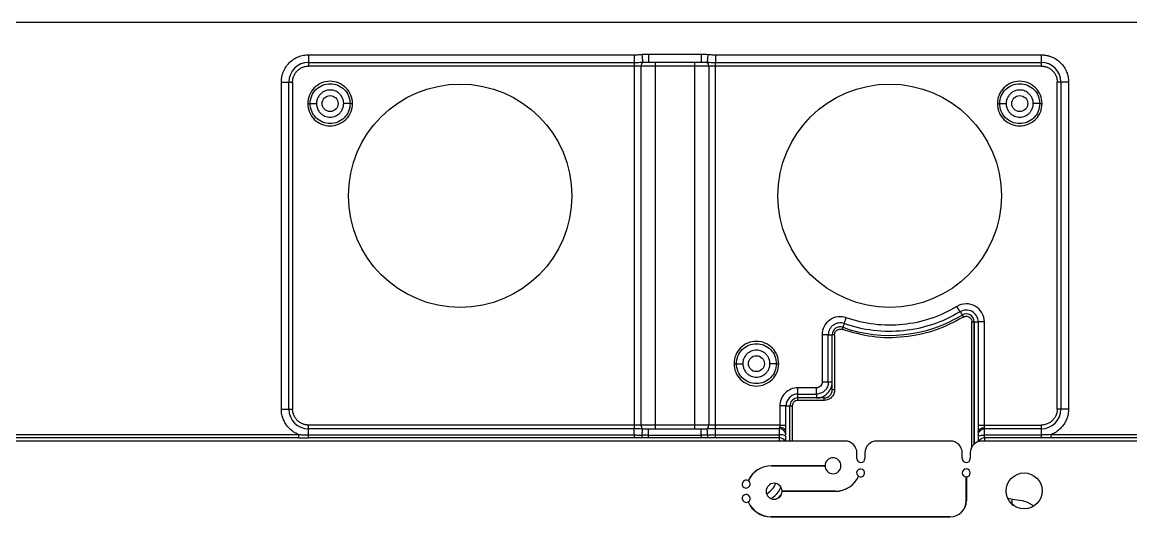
# Model space of a CAD drawing. Header units: millimetres. Extents: x -1 to 1576, y 30 to 633.
# Drawn here: x 791.5 to 930.4, y 571.3 to 633.3 of the extents above; entities that cross this region are included whole.
import ezdxf

# ---------------------------------------------------------------- set-up
doc = ezdxf.new("R2010")
doc.units = ezdxf.units.MM

msp = doc.modelspace()

# ---------------------------------------------------------------- linework, layer by layer
at = {"color": 7, "linetype": 'Continuous', "lineweight": 25}
for p, q in [((36.91, 633.28), (1518.3, 633.28)), ((827.35, 629.19), (868.16, 629.19)), ((827.35, 629.19), (827.35, 627.77)), ((827.35, 628.24), (868.16, 628.24)), ((868.16, 628.24), (868.16, 582.3)), ((869.9, 628.27), (869.95, 628.28)), ((869.95, 629.27), (876.57, 629.27)), ((869.95, 628.27), (876.57, 628.27)), ((870.78, 628.27), (870.78, 582.27)), ((875.74, 582.27), (875.74, 628.27)), ((878.36, 629.19), (919.17, 629.19)), ((878.36, 628.24), (919.17, 628.24)), ((878.36, 582.3), (878.36, 628.24)), ((919.17, 629.19), (919.17, 627.77)), ((919.17, 627.77), (827.35, 627.77)), ((869.04, 582.77), (869.04, 627.77)), ((877.49, 627.77), (877.49, 582.77)), ((823.94, 584.77), (823.94, 625.77)), ((823.94, 625.77), (825.35, 625.77)), ((824.88, 584.77), (824.88, 625.77)), ((825.35, 625.77), (825.35, 584.77)), ((922.59, 625.77), (921.17, 625.77)), ((921.17, 584.77), (921.17, 625.77)), ((921.64, 625.77), (921.64, 584.77)), ((922.59, 625.77), (922.59, 584.77)), ((909.25, 596.57), (909.41, 596.31)), ((894.31, 595.04), (894.21, 594.75)), ((910.47, 595.71), (910.77, 595.71)), ((910.47, 580.03), (910.47, 595.71)), ((910.77, 595.71), (910.77, 580.39)), ((910.77, 580.39), (910.77, 595.71)), ((911.26, 595.71), (911.26, 582.77)), ((912.04, 582.77), (912.04, 595.71)), ((891.71, 594.09), (891.71, 588.15)), ((892.48, 588.15), (892.48, 594.09)), ((892.97, 588.15), (892.97, 594.09)), ((892.97, 587.17), (892.97, 594.09)), ((893.27, 594.09), (892.97, 594.09)), ((893.27, 594.09), (893.27, 587.17)), ((890.99, 587.44), (888.67, 587.44)), ((888.67, 586.66), (890.99, 586.66)), ((893.27, 587.17), (892.97, 587.17)), ((886.41, 585.17), (886.41, 582.77)), ((887.18, 582.77), (887.18, 585.17)), ((887.67, 580.77), (887.67, 585.17)), ((887.67, 585.17), (887.97, 585.17)), ((887.97, 585.17), (887.97, 580.77)), ((888.67, 585.87), (888.67, 586.17)), ((891.97, 586.17), (888.67, 586.17)), ((891.97, 585.87), (888.67, 585.87)), ((891.97, 585.87), (891.97, 586.17)), ((823.94, 584.77), (825.35, 584.77)), ((922.59, 584.77), (921.17, 584.77)), ((827.35, 581.53), (827.35, 582.77)), ((886.41, 582.77), (827.35, 582.77)), ((868.16, 582.3), (827.35, 582.3)), ((869.95, 582.27), (869.9, 582.27)), ((876.57, 582.27), (869.95, 582.27)), ((876.62, 582.27), (876.57, 582.27)), ((886.37, 582.3), (878.36, 582.3)), ((886.37, 580.77), (886.37, 582.45)), ((912.04, 582.77), (919.17, 582.77)), ((912.07, 582.45), (912.07, 582.3)), ((919.17, 582.3), (912.07, 582.3)), ((919.17, 582.77), (919.17, 581.53)), ((894.57, 580.77), (775.28, 580.77)), ((783.94, 581.6), (826.09, 581.6)), ((826.09, 581.16), (783.94, 581.16)), ((827.35, 581.53), (868.16, 581.53)), ((868.16, 581.16), (827.35, 581.16)), ((869.95, 581.5), (876.57, 581.5)), ((876.57, 581.17), (869.95, 581.17)), ((878.36, 581.53), (886.37, 581.53)), ((886.37, 581.16), (878.36, 581.16)), ((887.17, 581.73), (887.17, 581.94)), ((907.77, 580.77), (898.57, 580.77)), ((911.28, 582.04), (911.29, 582.04)), ((1002.21, 580.77), (911.77, 580.77)), ((912.07, 581.53), (919.17, 581.53)), ((919.17, 581.16), (912.07, 581.16)), ((920.43, 581.6), (933.73, 581.6)), ((933.73, 581.16), (920.43, 581.16)), ((896.07, 578.57), (896.07, 579.27)), ((897.07, 579.27), (897.07, 578.57)), ((909.27, 578.57), (909.27, 579.27)), ((910.27, 579.27), (910.27, 578.57)), ((885.35, 577.68), (892.07, 577.68)), ((892.07, 577.67), (885.35, 577.67)), ((886.37, 577.67), (886.37, 577.68)), ((887.17, 577.67), (887.17, 577.68)), ((887.67, 577.67), (887.67, 577.68)), ((887.97, 577.68), (887.97, 577.67)), ((909.77, 573.27), (909.77, 576.27)), ((909.78, 576.27), (909.78, 573.27)), ((886.61, 574.1), (886.16, 573.59)), ((886.69, 574.48), (893.37, 574.48)), ((893.37, 574.47), (886.69, 574.47)), ((915, 573.62), (915.55, 573.48)), ((885.26, 571.28), (907.77, 571.28)), ((907.77, 571.27), (885.26, 571.27))]:
    msp.add_line(p, q, dxfattribs=at)
for centre, radius in [((846.35, 611.52), 14), ((900.17, 611.52), 14), ((917.03, 574.52), 2.25)]:
    msp.add_circle(centre, radius, dxfattribs=at)
at = {"color": 130}
for centre in [(830.05, 623.07), (916.47, 623.07), (883.47, 590.47)]:
    msp.add_circle(centre, 1, dxfattribs=at)
at = {"color": 7, "linetype": 'Continuous', "lineweight": 25}
for centre, radius, start, end in [((827.35, 625.77), 2.47, 90, 180), ((869.59, 627.85), 0.562, 132.435, 187.8232), ((876.93, 627.85), 0.562, 352.1767, 47.5651), ((919.17, 625.77), 2.47, 0, 90), ((900.17, 611.52), 17.5, 250.4192, 301.2706), ((909.77, 595.71), 1, 360, 121.2706), ((893.97, 594.09), 1, 70.4192, 180), ((891.97, 587.17), 1, 270, 0), ((888.67, 585.17), 1, 90, 180), ((827.35, 584.77), 2.47, 180, 270), ((919.17, 584.77), 2.47, 270, 360), ((869.59, 582.7), 0.562, 172.1767, 227.5651), ((876.93, 582.7), 0.562, 312.435, 7.8232), ((886.39, 581.52), 0.778, 1.7358, 91.6365), ((886.57, 580.24), 1.31, 62.3785, 98.557), ((886.39, 580.35), 0.811, 31.1156, 91.3816), ((894.57, 579.27), 1.5, 0, 90), ((898.57, 579.27), 1.5, 90, 180), ((907.77, 579.27), 1.5, 0, 90), ((911.77, 579.27), 1.5, 90, 180), ((893.07, 577.67), 1, 180.2864, 179.714), ((896.57, 578.57), 0.5, 180, 360), ((909.77, 578.57), 0.5, 180, 360), ((885.35, 574.47), 3.2, 90.0002, 155.3911), ((885.35, 574.47), 3.19, 90.0002, 155.4086), ((896.53, 576.77), 0.5, 240.4, 239.2487), ((909.77, 576.77), 0.5, 270.573, 269.427), ((882.19, 575.37), 0.5, 60.4208, 59.27), ((885.69, 574.47), 1, 0.2867, 359.7138), ((893.37, 577.67), 3.19, 270.0002, 335.4017), ((893.37, 577.67), 3.2, 270.0002, 335.3842), ((882.19, 573.57), 0.5, 300.7523, 299.6009), ((885.35, 574.47), 3.21, 204.6144, 268.4153), ((885.35, 574.47), 3.2, 204.597, 268.4128), ((907.77, 573.27), 2.01, 270, 0), ((907.77, 573.27), 1.99, 270, 0)]:
    msp.add_arc(centre, radius, start, end, dxfattribs=at)
for points, knots in [([(823.94, 625.77), (823.94, 625.83), (823.94, 625.96), (823.95, 626.14), (823.98, 626.32), (824.01, 626.5), (824.06, 626.68), (824.11, 626.86), (824.23, 627.19), (824.48, 627.66), (824.92, 628.2), (825.46, 628.65), (825.97, 628.91), (826.4, 629.06), (826.71, 629.13), (827.03, 629.18), (827.24, 629.18), (827.35, 629.19)], [0, 0, 0, 0, 0.034552, 0.068858, 0.103016, 0.137128, 0.171294, 0.205615, 0.240191, 0.37006, 0.500029, 0.629897, 0.759866, 0.820152, 0.879909, 0.939678, 1, 1, 1, 1]), ([(868.16, 629.19), (868.24, 629.19), (868.4, 629.19), (868.63, 629.2), (868.88, 629.23), (869.05, 629.24), (869.13, 629.25)], [0, 0, 0, 0, 0.2323707, 0.4852888, 0.7374116, 1, 1, 1, 1]), ([(868.16, 629.19), (868.16, 628.98), (868.16, 628.78), (868.16, 628.44), (868.16, 628.31), (868.16, 628.24)], [0, 0, 0, 0, 0.5, 0.5, 1, 1, 1, 1]), ([(869.13, 629.25), (869.19, 629.25), (869.31, 629.26), (869.5, 629.27), (869.72, 629.27), (869.87, 629.27), (869.95, 629.27)], [0, 0, 0, 0, 0.207871, 0.443757, 0.707773, 1, 1, 1, 1]), ([(869.13, 629.25), (869.15, 629.01), (869.17, 628.78), (869.2, 628.43), (869.21, 628.3), (869.21, 628.26)], [0, 0, 0, 0, 0.5, 0.5, 1, 1, 1, 1]), ([(869.95, 629.27), (869.95, 629.01), (869.95, 628.75), (869.95, 628.38), (869.95, 628.27), (869.95, 628.27)], [0, 0, 0, 0, 0.5, 0.5, 1, 1, 1, 1]), ([(876.57, 629.27), (876.72, 629.27), (877, 629.27), (877.27, 629.25), (877.39, 629.25)], [0, 0, 0, 0, 0.556213, 1, 1, 1, 1]), ([(876.57, 629.27), (876.57, 629.14), (876.57, 629.01), (876.57, 628.77), (876.57, 628.66), (876.57, 628.47), (876.57, 628.4), (876.57, 628.3), (876.57, 628.27), (876.57, 628.27)], [0, 0, 0, 0, 0.25, 0.25, 0.5, 0.5, 0.75, 0.75, 1, 1, 1, 1]), ([(877.39, 629.25), (877.37, 629.01), (877.35, 628.78), (877.32, 628.43), (877.31, 628.3), (877.31, 628.26)], [0, 0, 0, 0, 0.5, 0.5, 1, 1, 1, 1]), ([(877.39, 629.25), (877.47, 629.24), (877.64, 629.23), (877.89, 629.2), (878.13, 629.19), (878.28, 629.19), (878.36, 629.19)], [0, 0, 0, 0, 0.26275, 0.514851, 0.767475, 1, 1, 1, 1]), ([(878.36, 629.19), (878.36, 628.98), (878.36, 628.78), (878.36, 628.44), (878.36, 628.31), (878.36, 628.24)], [0, 0, 0, 0, 0.5, 0.5, 1, 1, 1, 1]), ([(919.17, 629.19), (919.23, 629.19), (919.36, 629.18), (919.54, 629.17), (919.72, 629.14), (919.9, 629.11), (920.08, 629.07), (920.25, 629.01), (920.59, 628.89), (921.06, 628.65), (921.6, 628.2), (922.05, 627.66), (922.31, 627.15), (922.46, 626.73), (922.53, 626.41), (922.58, 626.1), (922.58, 625.88), (922.59, 625.77)], [0, 0, 0, 0, 0.034552, 0.068858, 0.103016, 0.137128, 0.171294, 0.205615, 0.240191, 0.37006, 0.500029, 0.629897, 0.759866, 0.820152, 0.879909, 0.939678, 1, 1, 1, 1]), ([(825.35, 625.77), (825.35, 625.82), (825.35, 625.9), (825.37, 626.02), (825.38, 626.15), (825.41, 626.27), (825.45, 626.39), (825.52, 626.6), (825.67, 626.88), (825.93, 627.2), (826.24, 627.46), (826.56, 627.62), (826.85, 627.72), (827.1, 627.76), (827.27, 627.77), (827.35, 627.77)], [0, 0, 0, 0, 0.040276, 0.080243, 0.120058, 0.159883, 0.199877, 0.240199, 0.370043, 0.500057, 0.629901, 0.759916, 0.840121, 0.919721, 1, 1, 1, 1]), ([(919.17, 627.77), (919.21, 627.77), (919.3, 627.77), (919.42, 627.76), (919.55, 627.74), (919.67, 627.71), (919.79, 627.68), (920, 627.6), (920.28, 627.46), (920.59, 627.2), (920.85, 626.88), (921.02, 626.56), (921.11, 626.27), (921.16, 626.02), (921.17, 625.86), (921.17, 625.77)], [0, 0, 0, 0, 0.040276, 0.080243, 0.120058, 0.159883, 0.199877, 0.240199, 0.370043, 0.500057, 0.629901, 0.759916, 0.840121, 0.919721, 1, 1, 1, 1]), ([(832.85, 623.07), (832.85, 623.44), (832.78, 623.81), (832.5, 624.48), (832.29, 624.79), (831.77, 625.31), (831.46, 625.52), (830.78, 625.8), (830.42, 625.87), (829.68, 625.87), (829.32, 625.8), (828.64, 625.52), (828.33, 625.31), (827.81, 624.79), (827.6, 624.48), (827.32, 623.81), (827.25, 623.44), (827.25, 623.07)], [0, 0, 0, 0, 0.125, 0.125, 0.25, 0.25, 0.375, 0.375, 0.5, 0.5, 0.625, 0.625, 0.75, 0.75, 0.875, 0.875, 1, 1, 1, 1]), ([(827.55, 623.07), (827.55, 623.4), (827.62, 623.73), (827.87, 624.33), (828.05, 624.61), (828.51, 625.07), (828.79, 625.26), (829.4, 625.51), (829.72, 625.57), (830.38, 625.57), (830.71, 625.51), (831.31, 625.26), (831.59, 625.07), (832.05, 624.61), (832.24, 624.33), (832.49, 623.73), (832.55, 623.4), (832.55, 623.07)], [0, 0, 0, 0, 0.125, 0.125, 0.25, 0.25, 0.375, 0.375, 0.5, 0.5, 0.625, 0.625, 0.75, 0.75, 0.875, 0.875, 1, 1, 1, 1]), ([(919.27, 623.07), (919.27, 623.44), (919.2, 623.81), (918.92, 624.48), (918.71, 624.79), (918.19, 625.31), (917.88, 625.52), (917.2, 625.8), (916.84, 625.87), (916.1, 625.87), (915.74, 625.8), (915.06, 625.52), (914.75, 625.31), (914.23, 624.79), (914.02, 624.48), (913.74, 623.81), (913.67, 623.44), (913.67, 623.07)], [0, 0, 0, 0, 0.125, 0.125, 0.25, 0.25, 0.375, 0.375, 0.5, 0.5, 0.625, 0.625, 0.75, 0.75, 0.875, 0.875, 1, 1, 1, 1]), ([(913.97, 623.07), (913.97, 623.4), (914.04, 623.73), (914.29, 624.33), (914.47, 624.61), (914.93, 625.07), (915.21, 625.26), (915.82, 625.51), (916.14, 625.57), (916.8, 625.57), (917.13, 625.51), (917.73, 625.26), (918.01, 625.07), (918.47, 624.61), (918.66, 624.33), (918.91, 623.73), (918.97, 623.4), (918.97, 623.07)], [0, 0, 0, 0, 0.125, 0.125, 0.25, 0.25, 0.375, 0.375, 0.5, 0.5, 0.625, 0.625, 0.75, 0.75, 0.875, 0.875, 1, 1, 1, 1]), ([(831.75, 623.07), (831.75, 623.12), (831.75, 623.21), (831.73, 623.34), (831.71, 623.47), (831.67, 623.6), (831.6, 623.79), (831.47, 624.02), (831.26, 624.28), (831, 624.5), (830.71, 624.65), (830.39, 624.75), (830.05, 624.78), (829.72, 624.75), (829.4, 624.65), (829.1, 624.5), (828.84, 624.28), (828.63, 624.02), (828.49, 623.76), (828.4, 623.51), (828.36, 623.3), (828.35, 623.15), (828.35, 623.07)], [0, 0, 0, 0, 0.025179, 0.05013, 0.075011, 0.099978, 0.125186, 0.187587, 0.250092, 0.312501, 0.37501, 0.437474, 0.50004, 0.562505, 0.625066, 0.687464, 0.749971, 0.812374, 0.874873, 0.916678, 0.958145, 1, 1, 1, 1]), ([(918.17, 623.07), (918.17, 623.12), (918.17, 623.21), (918.15, 623.34), (918.13, 623.47), (918.09, 623.6), (918.02, 623.79), (917.89, 624.02), (917.68, 624.28), (917.42, 624.5), (917.13, 624.65), (916.81, 624.75), (916.47, 624.78), (916.14, 624.75), (915.82, 624.65), (915.52, 624.5), (915.26, 624.28), (915.05, 624.02), (914.91, 623.76), (914.82, 623.51), (914.78, 623.3), (914.77, 623.15), (914.77, 623.07)], [0, 0, 0, 0, 0.025179, 0.05013, 0.075011, 0.099978, 0.125186, 0.187587, 0.250092, 0.312501, 0.37501, 0.437474, 0.50004, 0.562505, 0.625066, 0.687464, 0.749971, 0.812374, 0.874873, 0.916678, 0.958145, 1, 1, 1, 1]), ([(827.25, 623.07), (827.25, 622.71), (827.32, 622.34), (827.6, 621.66), (827.81, 621.35), (828.33, 620.83), (828.64, 620.63), (829.32, 620.35), (829.68, 620.27), (830.42, 620.27), (830.78, 620.35), (831.46, 620.63), (831.77, 620.83), (832.29, 621.35), (832.5, 621.66), (832.78, 622.34), (832.85, 622.71), (832.85, 623.07)], [0, 0, 0, 0, 0.125, 0.125, 0.25, 0.25, 0.375, 0.375, 0.5, 0.5, 0.625, 0.625, 0.75, 0.75, 0.875, 0.875, 1, 1, 1, 1]), ([(827.25, 623.07), (827.33, 623.07), (827.41, 623.07), (827.52, 623.07), (827.55, 623.07), (827.55, 623.07)], [0, 0, 0, 0, 0.5, 0.5, 1, 1, 1, 1]), ([(832.55, 623.07), (832.55, 622.75), (832.49, 622.42), (832.24, 621.81), (832.05, 621.54), (831.59, 621.07), (831.31, 620.89), (830.71, 620.64), (830.38, 620.57), (829.72, 620.57), (829.4, 620.64), (828.79, 620.89), (828.51, 621.07), (828.05, 621.54), (827.87, 621.81), (827.62, 622.42), (827.55, 622.75), (827.55, 623.07)], [0, 0, 0, 0, 0.125, 0.125, 0.25, 0.25, 0.375, 0.375, 0.5, 0.5, 0.625, 0.625, 0.75, 0.75, 0.875, 0.875, 1, 1, 1, 1]), ([(827.55, 623.07), (827.55, 623.07), (827.64, 623.07), (827.93, 623.07), (828.14, 623.07), (828.35, 623.07)], [0, 0, 0, 0, 0.5, 0.5, 1, 1, 1, 1]), ([(828.35, 623.07), (828.35, 623.03), (828.35, 622.94), (828.37, 622.81), (828.4, 622.68), (828.43, 622.55), (828.5, 622.36), (828.63, 622.12), (828.84, 621.86), (829.1, 621.65), (829.4, 621.49), (829.72, 621.39), (830.05, 621.36), (830.38, 621.39), (830.71, 621.49), (831, 621.65), (831.26, 621.86), (831.47, 622.12), (831.61, 622.39), (831.7, 622.63), (831.74, 622.85), (831.75, 623), (831.75, 623.07)], [0, 0, 0, 0, 0.025108, 0.050018, 0.074887, 0.09987, 0.125122, 0.187514, 0.250079, 0.312484, 0.374988, 0.437452, 0.500017, 0.562482, 0.625047, 0.687453, 0.749962, 0.812367, 0.874868, 0.916676, 0.958145, 1, 1, 1, 1]), ([(832.55, 623.07), (832.55, 623.07), (832.46, 623.07), (832.17, 623.07), (831.96, 623.07), (831.75, 623.07)], [0, 0, 0, 0, 0.5, 0.5, 1, 1, 1, 1]), ([(832.55, 623.07), (832.55, 623.07), (832.58, 623.07), (832.69, 623.07), (832.77, 623.07), (832.85, 623.07)], [0, 0, 0, 0, 0.5, 0.5, 1, 1, 1, 1]), ([(913.67, 623.07), (913.67, 622.71), (913.74, 622.34), (914.02, 621.66), (914.23, 621.35), (914.75, 620.83), (915.06, 620.63), (915.74, 620.35), (916.1, 620.27), (916.84, 620.27), (917.2, 620.35), (917.88, 620.63), (918.19, 620.83), (918.71, 621.35), (918.92, 621.66), (919.2, 622.34), (919.27, 622.71), (919.27, 623.07)], [0, 0, 0, 0, 0.125, 0.125, 0.25, 0.25, 0.375, 0.375, 0.5, 0.5, 0.625, 0.625, 0.75, 0.75, 0.875, 0.875, 1, 1, 1, 1]), ([(913.67, 623.07), (913.75, 623.07), (913.83, 623.07), (913.94, 623.07), (913.97, 623.07), (913.97, 623.07)], [0, 0, 0, 0, 0.5, 0.5, 1, 1, 1, 1]), ([(918.97, 623.07), (918.97, 622.75), (918.91, 622.42), (918.66, 621.81), (918.47, 621.54), (918.01, 621.07), (917.73, 620.89), (917.13, 620.64), (916.8, 620.57), (916.14, 620.57), (915.82, 620.64), (915.21, 620.89), (914.93, 621.07), (914.47, 621.54), (914.29, 621.81), (914.04, 622.42), (913.97, 622.75), (913.97, 623.07)], [0, 0, 0, 0, 0.125, 0.125, 0.25, 0.25, 0.375, 0.375, 0.5, 0.5, 0.625, 0.625, 0.75, 0.75, 0.875, 0.875, 1, 1, 1, 1]), ([(913.97, 623.07), (913.97, 623.07), (914.06, 623.07), (914.35, 623.07), (914.56, 623.07), (914.77, 623.07)], [0, 0, 0, 0, 0.5, 0.5, 1, 1, 1, 1]), ([(914.77, 623.07), (914.77, 623.03), (914.77, 622.94), (914.79, 622.81), (914.82, 622.68), (914.85, 622.55), (914.92, 622.36), (915.05, 622.12), (915.26, 621.86), (915.52, 621.65), (915.82, 621.49), (916.14, 621.39), (916.47, 621.36), (916.8, 621.39), (917.13, 621.49), (917.42, 621.65), (917.68, 621.86), (917.89, 622.12), (918.03, 622.39), (918.12, 622.63), (918.16, 622.85), (918.17, 623), (918.17, 623.07)], [0, 0, 0, 0, 0.025108, 0.050018, 0.074887, 0.09987, 0.125122, 0.187514, 0.250079, 0.312484, 0.374988, 0.437452, 0.500017, 0.562482, 0.625047, 0.687453, 0.749962, 0.812367, 0.874868, 0.916676, 0.958145, 1, 1, 1, 1]), ([(918.97, 623.07), (918.97, 623.07), (918.88, 623.07), (918.59, 623.07), (918.38, 623.07), (918.17, 623.07)], [0, 0, 0, 0, 0.5, 0.5, 1, 1, 1, 1]), ([(918.97, 623.07), (918.97, 623.07), (919, 623.07), (919.11, 623.07), (919.19, 623.07), (919.27, 623.07)], [0, 0, 0, 0, 0.5, 0.5, 1, 1, 1, 1]), ([(908.6, 597.65), (907.57, 597.02), (906.48, 596.51), (904.2, 595.75), (903.02, 595.49), (900.63, 595.25), (899.42, 595.26), (897.04, 595.55), (895.86, 595.82), (894.73, 596.23)], [0, 0, 0, 0, 0.25, 0.25, 0.5, 0.5, 0.75, 0.75, 1, 1, 1, 1]), ([(912.04, 595.71), (912.04, 596.11), (911.93, 596.51), (911.53, 597.2), (911.23, 597.49), (910.54, 597.88), (910.14, 597.98), (909.34, 597.97), (908.94, 597.85), (908.6, 597.65)], [0, 0, 0, 0, 0.25, 0.25, 0.5, 0.5, 0.75, 0.75, 1, 1, 1, 1]), ([(909, 596.98), (908.98, 597.02), (908.93, 597.1), (908.78, 597.34), (908.69, 597.49), (908.6, 597.65)], [0, 0, 0, 0, 0.5, 0.5, 1, 1, 1, 1]), ([(894.73, 596.23), (894.39, 596.35), (894.02, 596.39), (893.31, 596.29), (892.96, 596.15), (892.37, 595.74), (892.13, 595.46), (891.79, 594.82), (891.71, 594.45), (891.71, 594.09)], [0, 0, 0, 0, 0.25, 0.25, 0.5, 0.5, 0.75, 0.75, 1, 1, 1, 1]), ([(909.41, 596.31), (908.26, 595.7), (905.92, 594.48), (902, 593.69), (898, 593.67), (895.46, 594.39), (894.21, 594.75)], [0, 0, 0, 0, 0.246898, 0.5, 0.753102, 1, 1, 1, 1]), ([(909, 596.98), (907.93, 596.33), (906.78, 595.79), (904.39, 594.99), (903.16, 594.73), (900.65, 594.47), (899.39, 594.48), (896.89, 594.78), (895.65, 595.07), (894.47, 595.49)], [0, 0, 0, 0, 0.25, 0.25, 0.5, 0.5, 0.75, 0.75, 1, 1, 1, 1]), ([(894.47, 595.49), (894.48, 595.53), (894.52, 595.63), (894.61, 595.89), (894.67, 596.06), (894.73, 596.23)], [0, 0, 0, 0, 0.5, 0.5, 1, 1, 1, 1]), ([(911.26, 595.71), (911.26, 595.97), (911.19, 596.24), (910.92, 596.69), (910.73, 596.88), (910.27, 597.13), (910.01, 597.2), (909.49, 597.19), (909.23, 597.12), (909, 596.98)], [0, 0, 0, 0, 0.25, 0.25, 0.5, 0.5, 0.75, 0.75, 1, 1, 1, 1]), ([(909, 596.98), (909.02, 596.96), (909.05, 596.91), (909.14, 596.76), (909.2, 596.66), (909.25, 596.57)], [0, 0, 0, 0, 0.5, 0.5, 1, 1, 1, 1]), ([(909.41, 596.31), (909.47, 596.34), (909.58, 596.39), (909.76, 596.42), (909.95, 596.4), (910.12, 596.33), (910.27, 596.22), (910.38, 596.07), (910.46, 595.9), (910.47, 595.77), (910.47, 595.71)], [0, 0, 0, 0, 0.125092, 0.250007, 0.375185, 0.500007, 0.625185, 0.750006, 0.875092, 1, 1, 1, 1]), ([(894.47, 595.49), (894.25, 595.57), (894, 595.6), (893.53, 595.53), (893.31, 595.44), (892.92, 595.17), (892.76, 594.99), (892.54, 594.57), (892.48, 594.33), (892.48, 594.09)], [0, 0, 0, 0, 0.25, 0.25, 0.5, 0.5, 0.75, 0.75, 1, 1, 1, 1]), ([(893.27, 594.09), (893.27, 594.15), (893.28, 594.26), (893.34, 594.42), (893.44, 594.56), (893.56, 594.67), (893.71, 594.75), (893.87, 594.79), (894.04, 594.8), (894.15, 594.77), (894.21, 594.75)], [0, 0, 0, 0, 0.125102, 0.250006, 0.375207, 0.500006, 0.625207, 0.750006, 0.875102, 1, 1, 1, 1]), ([(894.47, 595.49), (894.46, 595.47), (894.44, 595.41), (894.38, 595.24), (894.34, 595.14), (894.31, 595.04)], [0, 0, 0, 0, 0.5, 0.5, 1, 1, 1, 1]), ([(910.77, 595.71), (910.89, 595.71), (911, 595.71), (911.17, 595.71), (911.23, 595.71), (911.26, 595.71)], [0, 0, 0, 0, 0.5, 0.5, 1, 1, 1, 1]), ([(912.04, 595.71), (911.86, 595.71), (911.68, 595.71), (911.4, 595.71), (911.3, 595.71), (911.26, 595.71)], [0, 0, 0, 0, 0.5, 0.5, 1, 1, 1, 1]), ([(886.27, 590.47), (886.27, 590.84), (886.2, 591.21), (885.92, 591.88), (885.71, 592.19), (885.19, 592.71), (884.88, 592.92), (884.2, 593.2), (883.84, 593.27), (883.1, 593.27), (882.74, 593.2), (882.06, 592.92), (881.75, 592.71), (881.23, 592.19), (881.02, 591.88), (880.74, 591.21), (880.67, 590.84), (880.67, 590.47)], [0, 0, 0, 0, 0.125, 0.125, 0.25, 0.25, 0.375, 0.375, 0.5, 0.5, 0.625, 0.625, 0.75, 0.75, 0.875, 0.875, 1, 1, 1, 1]), ([(892.48, 594.09), (892.44, 594.09), (892.34, 594.09), (892.06, 594.09), (891.88, 594.09), (891.71, 594.09)], [0, 0, 0, 0, 0.5, 0.5, 1, 1, 1, 1]), ([(892.48, 594.09), (892.51, 594.09), (892.57, 594.09), (892.75, 594.09), (892.86, 594.09), (892.97, 594.09)], [0, 0, 0, 0, 0.5, 0.5, 1, 1, 1, 1]), ([(880.97, 590.47), (880.97, 590.8), (881.04, 591.13), (881.29, 591.73), (881.47, 592.01), (881.93, 592.47), (882.21, 592.66), (882.82, 592.91), (883.14, 592.97), (883.8, 592.97), (884.13, 592.91), (884.73, 592.66), (885.01, 592.47), (885.47, 592.01), (885.66, 591.73), (885.91, 591.13), (885.97, 590.8), (885.97, 590.47)], [0, 0, 0, 0, 0.125, 0.125, 0.25, 0.25, 0.375, 0.375, 0.5, 0.5, 0.625, 0.625, 0.75, 0.75, 0.875, 0.875, 1, 1, 1, 1]), ([(885.17, 590.47), (885.17, 590.52), (885.17, 590.61), (885.15, 590.74), (885.13, 590.87), (885.09, 591), (885.02, 591.19), (884.89, 591.42), (884.68, 591.68), (884.42, 591.9), (884.13, 592.05), (883.81, 592.15), (883.47, 592.18), (883.14, 592.15), (882.82, 592.05), (882.52, 591.9), (882.26, 591.68), (882.05, 591.42), (881.91, 591.16), (881.82, 590.91), (881.78, 590.7), (881.77, 590.55), (881.77, 590.47)], [0, 0, 0, 0, 0.025179, 0.05013, 0.075011, 0.099978, 0.125186, 0.187587, 0.250092, 0.312501, 0.375011, 0.437474, 0.50004, 0.562505, 0.625066, 0.687464, 0.749971, 0.812374, 0.874873, 0.916678, 0.958145, 1, 1, 1, 1]), ([(880.67, 590.47), (880.75, 590.47), (880.83, 590.47), (880.94, 590.47), (880.97, 590.47), (880.97, 590.47)], [0, 0, 0, 0, 0.5, 0.5, 1, 1, 1, 1]), ([(880.67, 590.47), (880.67, 590.11), (880.74, 589.74), (881.02, 589.06), (881.23, 588.75), (881.75, 588.23), (882.06, 588.03), (882.74, 587.75), (883.1, 587.67), (883.84, 587.67), (884.2, 587.75), (884.88, 588.03), (885.19, 588.23), (885.71, 588.75), (885.92, 589.06), (886.2, 589.74), (886.27, 590.11), (886.27, 590.47)], [0, 0, 0, 0, 0.125, 0.125, 0.25, 0.25, 0.375, 0.375, 0.5, 0.5, 0.625, 0.625, 0.75, 0.75, 0.875, 0.875, 1, 1, 1, 1]), ([(885.97, 590.47), (885.97, 590.15), (885.91, 589.82), (885.66, 589.21), (885.47, 588.94), (885.01, 588.47), (884.73, 588.29), (884.13, 588.04), (883.8, 587.97), (883.14, 587.97), (882.82, 588.04), (882.21, 588.29), (881.93, 588.47), (881.47, 588.94), (881.29, 589.21), (881.04, 589.82), (880.97, 590.15), (880.97, 590.47)], [0, 0, 0, 0, 0.125, 0.125, 0.25, 0.25, 0.375, 0.375, 0.5, 0.5, 0.625, 0.625, 0.75, 0.75, 0.875, 0.875, 1, 1, 1, 1]), ([(880.97, 590.47), (880.97, 590.47), (881.06, 590.47), (881.35, 590.47), (881.56, 590.47), (881.77, 590.47)], [0, 0, 0, 0, 0.5, 0.5, 1, 1, 1, 1]), ([(881.77, 590.47), (881.77, 590.43), (881.77, 590.34), (881.79, 590.21), (881.82, 590.08), (881.85, 589.95), (881.92, 589.76), (882.05, 589.52), (882.26, 589.26), (882.52, 589.05), (882.82, 588.89), (883.14, 588.79), (883.47, 588.76), (883.8, 588.79), (884.13, 588.89), (884.42, 589.05), (884.68, 589.26), (884.89, 589.52), (885.03, 589.79), (885.12, 590.03), (885.16, 590.25), (885.17, 590.4), (885.17, 590.47)], [0, 0, 0, 0, 0.025108, 0.050018, 0.074887, 0.09987, 0.125122, 0.187514, 0.250079, 0.312484, 0.374988, 0.437452, 0.500017, 0.562482, 0.625047, 0.687453, 0.749962, 0.812367, 0.874868, 0.916676, 0.958145, 1, 1, 1, 1]), ([(885.97, 590.47), (885.97, 590.47), (885.88, 590.47), (885.59, 590.47), (885.38, 590.47), (885.17, 590.47)], [0, 0, 0, 0, 0.5, 0.5, 1, 1, 1, 1]), ([(885.97, 590.47), (885.97, 590.47), (885.88, 590.47), (885.59, 590.47), (885.38, 590.47), (885.17, 590.47)], [0, 0, 0, 0, 0.5, 0.5, 1, 1, 1, 1]), ([(885.97, 590.47), (885.97, 590.47), (886, 590.47), (886.11, 590.47), (886.19, 590.47), (886.27, 590.47)], [0, 0, 0, 0, 0.5, 0.5, 1, 1, 1, 1]), ([(891.71, 588.15), (891.71, 587.97), (891.63, 587.78), (891.36, 587.51), (891.18, 587.44), (890.99, 587.44)], [0, 0, 0, 0, 0.5, 0.5, 1, 1, 1, 1]), ([(892.48, 588.15), (892.48, 587.96), (892.45, 587.76), (892.3, 587.4), (892.19, 587.24), (891.91, 586.96), (891.74, 586.85), (891.38, 586.7), (891.19, 586.66), (890.99, 586.66)], [0, 0, 0, 0, 0.25, 0.25, 0.5, 0.5, 0.75, 0.75, 1, 1, 1, 1]), ([(890.99, 586.17), (891.25, 586.17), (891.51, 586.22), (891.99, 586.42), (892.21, 586.57), (892.57, 586.94), (892.72, 587.16), (892.92, 587.63), (892.97, 587.89), (892.97, 588.15)], [0, 0, 0, 0, 0.25, 0.25, 0.5, 0.5, 0.75, 0.75, 1, 1, 1, 1]), ([(892.48, 588.15), (892.44, 588.15), (892.34, 588.15), (892.06, 588.15), (891.88, 588.15), (891.71, 588.15)], [0, 0, 0, 0, 0.5, 0.5, 1, 1, 1, 1]), ([(892.97, 588.15), (892.86, 588.15), (892.75, 588.15), (892.57, 588.15), (892.51, 588.15), (892.48, 588.15)], [0, 0, 0, 0, 0.5, 0.5, 1, 1, 1, 1]), ([(888.67, 587.44), (888.37, 587.44), (888.08, 587.38), (887.53, 587.15), (887.28, 586.98), (886.86, 586.56), (886.69, 586.31), (886.47, 585.77), (886.41, 585.47), (886.41, 585.17)], [0, 0, 0, 0, 0.25, 0.25, 0.5, 0.5, 0.75, 0.75, 1, 1, 1, 1]), ([(888.67, 586.66), (888.48, 586.66), (888.28, 586.62), (887.92, 586.47), (887.76, 586.36), (887.48, 586.09), (887.37, 585.92), (887.22, 585.56), (887.18, 585.37), (887.18, 585.17)], [0, 0, 0, 0, 0.25, 0.25, 0.5, 0.5, 0.75, 0.75, 1, 1, 1, 1]), ([(888.67, 586.66), (888.67, 586.7), (888.67, 586.8), (888.67, 587.08), (888.67, 587.26), (888.67, 587.44)], [0, 0, 0, 0, 0.5, 0.5, 1, 1, 1, 1]), ([(888.67, 586.17), (888.67, 586.28), (888.67, 586.4), (888.67, 586.57), (888.67, 586.63), (888.67, 586.66)], [0, 0, 0, 0, 0.5, 0.5, 1, 1, 1, 1]), ([(890.99, 586.66), (890.99, 586.7), (890.99, 586.8), (890.99, 587.08), (890.99, 587.26), (890.99, 587.44)], [0, 0, 0, 0, 0.5, 0.5, 1, 1, 1, 1]), ([(890.99, 586.66), (890.99, 586.63), (890.99, 586.57), (890.99, 586.4), (890.99, 586.28), (890.99, 586.17)], [0, 0, 0, 0, 0.5, 0.5, 1, 1, 1, 1]), ([(893.27, 587.17), (893.25, 587.01), (893.23, 586.76), (893.06, 586.45), (892.9, 586.25), (892.69, 586.08), (892.39, 585.92), (892.13, 585.89), (891.97, 585.87)], [0, 0, 0, 0, 0.239443, 0.36959, 0.5, 0.630147, 0.760557, 1, 1, 1, 1]), ([(887.18, 585.17), (887.14, 585.17), (887.04, 585.17), (886.76, 585.17), (886.58, 585.17), (886.41, 585.17)], [0, 0, 0, 0, 0.5, 0.5, 1, 1, 1, 1]), ([(887.18, 585.17), (887.21, 585.17), (887.27, 585.17), (887.45, 585.17), (887.56, 585.17), (887.67, 585.17)], [0, 0, 0, 0, 0.5, 0.5, 1, 1, 1, 1]), ([(888.67, 585.87), (888.58, 585.86), (888.45, 585.85), (888.28, 585.76), (888.17, 585.67), (888.08, 585.56), (887.99, 585.4), (887.98, 585.26), (887.97, 585.17)], [0, 0, 0, 0, 0.239443, 0.369477, 0.5, 0.630034, 0.760557, 1, 1, 1, 1]), ([(826.09, 581.6), (826.04, 581.62), (825.94, 581.66), (825.79, 581.74), (825.64, 581.81), (825.5, 581.9), (825.36, 581.99), (825.14, 582.17), (824.84, 582.44), (824.52, 582.85), (824.26, 583.3), (824.09, 583.73), (824, 584.11), (823.95, 584.44), (823.94, 584.66), (823.94, 584.77)], [0, 0, 0, 0, 0.040883, 0.08158, 0.122187, 0.162802, 0.203521, 0.244441, 0.372171, 0.500035, 0.627766, 0.75563, 0.837187, 0.918385, 1, 1, 1, 1]), ([(827.35, 582.77), (827.31, 582.77), (827.22, 582.78), (827.1, 582.79), (826.98, 582.81), (826.85, 582.83), (826.73, 582.87), (826.53, 582.94), (826.24, 583.09), (825.93, 583.35), (825.67, 583.67), (825.5, 583.99), (825.41, 584.27), (825.36, 584.52), (825.35, 584.69), (825.35, 584.77)], [0, 0, 0, 0, 0.040276, 0.080243, 0.120058, 0.159883, 0.199877, 0.240199, 0.370043, 0.500057, 0.629901, 0.759916, 0.840121, 0.919721, 1, 1, 1, 1]), ([(921.17, 584.77), (921.17, 584.73), (921.17, 584.65), (921.16, 584.52), (921.14, 584.4), (921.11, 584.28), (921.07, 584.16), (921, 583.95), (920.86, 583.67), (920.59, 583.35), (920.28, 583.09), (919.96, 582.92), (919.67, 582.83), (919.42, 582.78), (919.26, 582.78), (919.17, 582.77)], [0, 0, 0, 0, 0.0402761, 0.0802426, 0.1200582, 0.159883, 0.1998773, 0.2401994, 0.3700431, 0.5000574, 0.6299012, 0.7599156, 0.8401208, 0.919721, 1, 1, 1, 1]), ([(922.59, 584.77), (922.58, 584.72), (922.58, 584.61), (922.57, 584.44), (922.55, 584.28), (922.52, 584.11), (922.49, 583.95), (922.41, 583.68), (922.27, 583.3), (922.01, 582.85), (921.68, 582.44), (921.34, 582.13), (921.02, 581.9), (920.74, 581.73), (920.53, 581.64), (920.43, 581.6)], [0, 0, 0, 0, 0.040883, 0.08158, 0.122187, 0.162802, 0.203521, 0.244441, 0.372171, 0.500035, 0.627766, 0.75563, 0.837187, 0.918385, 1, 1, 1, 1]), ([(868.16, 581.53), (868.16, 581.7), (868.16, 581.87), (868.16, 582.14), (868.16, 582.24), (868.16, 582.3)], [0, 0, 0, 0, 0.5, 0.5, 1, 1, 1, 1]), ([(869.15, 581.51), (869.17, 581.7), (869.18, 581.88), (869.2, 582.16), (869.21, 582.25), (869.21, 582.28)], [0, 0, 0, 0, 0.5, 0.5, 1, 1, 1, 1]), ([(869.95, 581.5), (869.95, 581.72), (869.95, 581.92), (869.95, 582.2), (869.95, 582.27), (869.95, 582.27)], [0, 0, 0, 0, 0.5, 0.5, 1, 1, 1, 1]), ([(876.57, 581.5), (876.57, 581.72), (876.57, 581.92), (876.57, 582.2), (876.57, 582.27), (876.57, 582.27)], [0, 0, 0, 0, 0.5, 0.5, 1, 1, 1, 1]), ([(877.37, 581.51), (877.36, 581.7), (877.34, 581.88), (877.32, 582.16), (877.31, 582.25), (877.31, 582.28)], [0, 0, 0, 0, 0.5, 0.5, 1, 1, 1, 1]), ([(878.36, 581.53), (878.36, 581.7), (878.36, 581.87), (878.36, 582.14), (878.36, 582.24), (878.36, 582.3)], [0, 0, 0, 0, 0.5, 0.5, 1, 1, 1, 1]), ([(886.41, 582.77), (886.41, 582.72), (886.4, 582.66), (886.38, 582.56), (886.37, 582.5), (886.37, 582.45)], [0, 0, 0, 0, 0.5, 0.5, 1, 1, 1, 1]), ([(887.17, 581.94), (887.17, 582.08), (887.09, 582.21), (886.79, 582.4), (886.58, 582.45), (886.37, 582.45)], [0, 0, 0, 0, 0.5, 0.5, 1, 1, 1, 1]), ([(886.41, 582.77), (886.58, 582.77), (886.76, 582.77), (887.04, 582.77), (887.14, 582.77), (887.18, 582.77)], [0, 0, 0, 0, 0.5, 0.5, 1, 1, 1, 1]), ([(887.17, 581.94), (887.17, 582.07), (887.18, 582.21), (887.18, 582.49), (887.18, 582.63), (887.18, 582.77)], [0, 0, 0, 0, 0.5, 0.5, 1, 1, 1, 1]), ([(911.26, 582.77), (911.3, 582.77), (911.4, 582.77), (911.68, 582.77), (911.86, 582.77), (912.04, 582.77)], [0, 0, 0, 0, 0.5, 0.5, 1, 1, 1, 1]), ([(911.26, 582.77), (911.26, 582.63), (911.26, 582.49), (911.27, 582.21), (911.27, 582.07), (911.27, 581.94)], [0, 0, 0, 0, 0.5, 0.5, 1, 1, 1, 1]), ([(911.27, 581.94), (911.27, 582.08), (911.36, 582.21), (911.66, 582.4), (911.86, 582.45), (912.07, 582.45)], [0, 0, 0, 0, 0.5, 0.5, 1, 1, 1, 1]), ([(911.27, 581.55), (911.27, 581.74), (911.36, 581.94), (911.66, 582.22), (911.86, 582.3), (912.07, 582.3)], [0, 0, 0, 0, 0.5, 0.5, 1, 1, 1, 1]), ([(912.07, 582.45), (912.07, 582.47), (912.07, 582.49), (912.07, 582.52), (912.06, 582.56), (912.05, 582.62), (912.04, 582.69), (912.04, 582.75), (912.04, 582.77)], [0, 0, 0, 0, 0.125416, 0.269441, 0.345477, 0.522696, 0.779662, 1, 1, 1, 1]), ([(912.07, 581.53), (912.07, 581.7), (912.07, 581.87), (912.07, 582.14), (912.07, 582.24), (912.07, 582.3)], [0, 0, 0, 0, 0.5, 0.5, 1, 1, 1, 1]), ([(826.09, 581.6), (826.09, 581.51), (826.09, 581.42), (826.09, 581.26), (826.09, 581.2), (826.09, 581.16)], [0, 0, 0, 0, 0.5, 0.5, 1, 1, 1, 1]), ([(826.09, 581.6), (826.18, 581.59), (826.35, 581.57), (826.6, 581.55), (826.85, 581.54), (827.1, 581.53), (827.27, 581.53), (827.35, 581.53)], [0, 0, 0, 0, 0.206312, 0.408164, 0.606837, 0.80366, 1, 1, 1, 1]), ([(868.16, 581.53), (868.24, 581.53), (868.4, 581.53), (868.68, 581.52), (868.93, 581.52), (869.1, 581.51), (869.15, 581.51)], [0, 0, 0, 0, 0.227703, 0.492892, 0.834607, 1, 1, 1, 1]), ([(869.16, 581.17), (868.97, 581.17), (868.63, 581.17), (868.3, 581.17), (868.16, 581.16)], [0, 0, 0, 0, 0.580575, 1, 1, 1, 1]), ([(869.95, 581.17), (869.8, 581.17), (869.54, 581.17), (869.28, 581.17), (869.16, 581.17)], [0, 0, 0, 0, 0.548125, 1, 1, 1, 1]), ([(877.36, 581.17), (877.24, 581.17), (876.98, 581.17), (876.72, 581.17), (876.57, 581.17)], [0, 0, 0, 0, 0.4522443, 1, 1, 1, 1]), ([(878.36, 581.16), (878.22, 581.17), (877.89, 581.17), (877.56, 581.17), (877.36, 581.17)], [0, 0, 0, 0, 0.420474, 1, 1, 1, 1]), ([(887.17, 580.77), (887.17, 580.79), (887.17, 580.89), (887.17, 581.1), (887.17, 581.29), (887.17, 581.39)], [0, 0, 0, 0, 0.130714, 0.565167, 1, 1, 1, 1]), ([(911.27, 581.39), (911.27, 581.43), (911.36, 581.46), (911.66, 581.51), (911.86, 581.53), (912.07, 581.53)], [0, 0, 0, 0, 0.5, 0.5, 1, 1, 1, 1]), ([(911.27, 581.39), (911.27, 581.29), (911.27, 581.1), (911.27, 580.85), (911.27, 580.73), (911.27, 580.67)], [0, 0, 0, 0, 0.362598, 0.72553, 1, 1, 1, 1]), ([(912.07, 581.16), (911.96, 581.15), (911.72, 581.12), (911.47, 580.93), (911.34, 580.77), (911.32, 580.69), (911.32, 580.68)], [0, 0, 0, 0, 0.353782, 0.707607, 0.986447, 1, 1, 1, 1]), ([(912.07, 581.16), (912.07, 581.12), (912.07, 581.02), (912.07, 580.87), (912.07, 580.78), (912.07, 580.77)], [0, 0, 0, 0, 0.47792, 0.95584, 1, 1, 1, 1]), ([(920.43, 581.16), (920.35, 581.16), (920.13, 581.16), (919.81, 581.16), (919.47, 581.16), (919.26, 581.16), (919.17, 581.16)], [0, 0, 0, 0, 0.2005154, 0.5078604, 0.7788483, 1, 1, 1, 1]), ([(920.43, 581.16), (920.43, 581.2), (920.43, 581.26), (920.43, 581.42), (920.43, 581.51), (920.43, 581.6)], [0, 0, 0, 0, 0.5, 0.5, 1, 1, 1, 1]), ([(884.75, 574.13), (885.07, 574.36), (885.55, 574.72), (885.8, 575.25), (885.88, 575.44)], [0, 0, 0, 0, 0.655472, 1, 1, 1, 1]), ([(885.3, 573.56), (885.65, 573.82), (886.17, 574.2), (886.44, 574.78), (886.53, 574.98)], [0, 0, 0, 0, 0.665396, 1, 1, 1, 1]), ([(915.5, 572.68), (915.5, 572.68), (915.51, 572.77), (915.53, 573.06), (915.54, 573.27), (915.55, 573.48)], [0, 0, 0, 0, 0.5, 0.5, 1, 1, 1, 1]), ([(915.55, 573.48), (916.37, 573.4), (917.33, 573.3), (918.07, 572.73), (918.19, 572.65)], [0, 0, 0, 0, 0.848112, 1, 1, 1, 1])]:
    msp.add_open_spline(points, degree=3, knots=knots, dxfattribs=at)
for points in [[(868.16, 628.24), (868.53, 628.24), (868.89, 628.25), (869.21, 628.26)], [(869.21, 628.26), (869.45, 628.27), (869.69, 628.27), (869.95, 628.27)], [(876.57, 628.27), (876.83, 628.27), (877.07, 628.27), (877.31, 628.26)], [(877.31, 628.26), (877.63, 628.25), (878, 628.24), (878.36, 628.24)], [(869.21, 582.28), (868.89, 582.29), (868.53, 582.3), (868.16, 582.3)], [(869.95, 582.27), (869.69, 582.27), (869.45, 582.27), (869.21, 582.28)], [(877.31, 582.28), (877.07, 582.27), (876.83, 582.27), (876.57, 582.27)], [(878.36, 582.3), (878, 582.3), (877.63, 582.29), (877.31, 582.28)], [(826.09, 581.16), (826.53, 581.16), (826.94, 581.16), (827.35, 581.16)], [(827.35, 581.16), (827.35, 581.24), (827.35, 581.37), (827.35, 581.53)], [(868.16, 581.53), (868.16, 581.37), (868.16, 581.24), (868.16, 581.16)], [(869.16, 581.17), (869.16, 581.24), (869.15, 581.37), (869.15, 581.51)], [(869.95, 581.5), (869.69, 581.5), (869.42, 581.51), (869.15, 581.51)], [(869.95, 581.17), (869.95, 581.24), (869.95, 581.36), (869.95, 581.5)], [(877.37, 581.51), (877.1, 581.51), (876.84, 581.5), (876.57, 581.5)], [(876.57, 581.5), (876.57, 581.36), (876.57, 581.24), (876.57, 581.17)], [(877.36, 581.17), (877.37, 581.24), (877.37, 581.37), (877.37, 581.51)], [(878.36, 581.53), (878.04, 581.53), (877.71, 581.52), (877.37, 581.51)], [(878.36, 581.16), (878.36, 581.24), (878.36, 581.37), (878.36, 581.53)], [(911.27, 581.94), (911.27, 581.76), (911.27, 581.63), (911.27, 581.55)], [(911.27, 581.55), (911.27, 581.52), (911.27, 581.46), (911.27, 581.39)], [(912.07, 581.16), (912.07, 581.24), (912.07, 581.37), (912.07, 581.53)], [(920.43, 581.6), (920.01, 581.55), (919.59, 581.53), (919.17, 581.53)], [(919.17, 581.53), (919.17, 581.37), (919.17, 581.24), (919.17, 581.16)]]:
    msp.add_open_spline(points, degree=3, dxfattribs=at)

doc.saveas('drawing.dxf')
